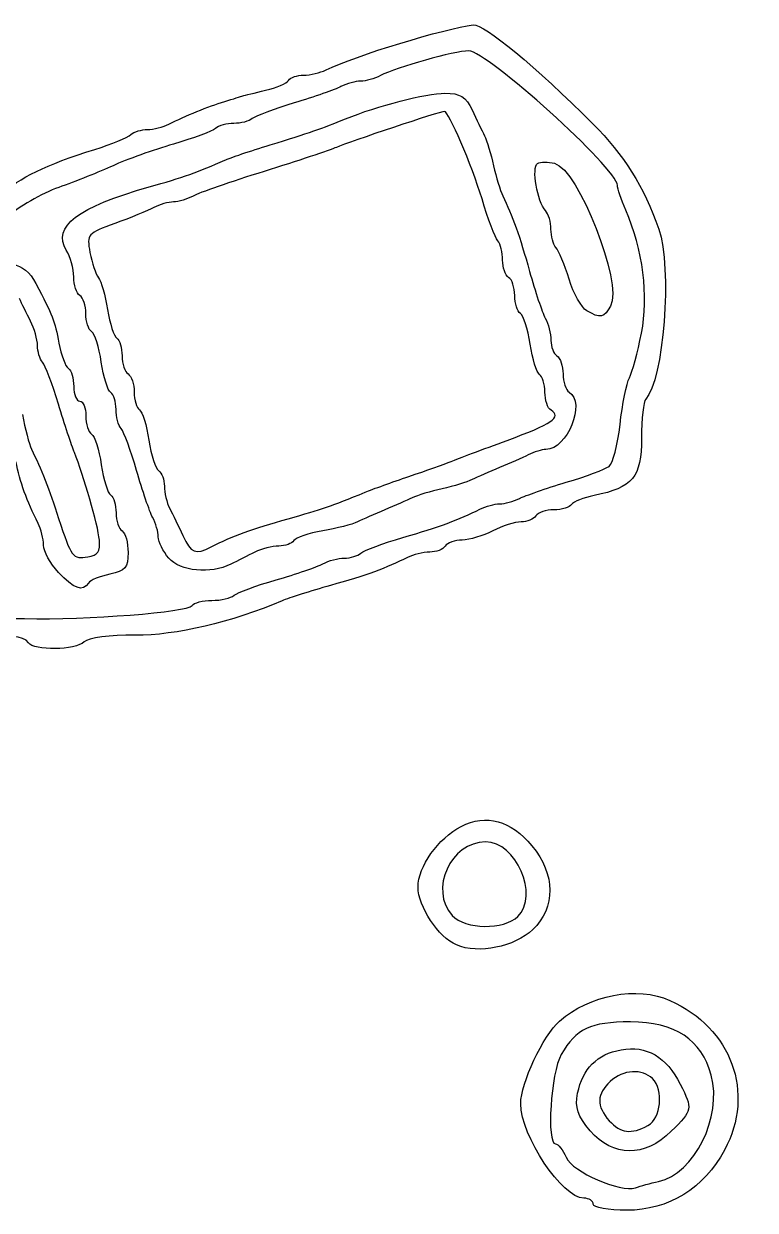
# Model space of a CAD drawing. Extents: x 177 to 584, y 158 to 1022.
# Drawn here: x 381.5 to 398.25, y 822.46 to 849.66 of the extents above; entities that cross this region are included whole.
import ezdxf

# ---------------------------------------------------------------- set-up
doc = ezdxf.new("R2010")
doc.units = 0
doc.layers.add('Top', color=7, linetype='CONTINUOUS')

msp = doc.modelspace()

# ---------------------------------------------------------------- linework, layer by layer
at = {"layer": 'Top', "color": 7}
msp.add_lwpolyline([(394.39377, 843.078531), (394.39377, 843.078401)], dxfattribs=at)
for points in [[(383.2297, 837.822951)], [(385.79171, 837.668011)], [(384.81733, 837.408971)], [(382.28913, 837.081651)], [(392.81692, 829.197881)], [(391.41134, 828.541991)], [(394.47321, 824.286451)], [(395.79692, 824.404521)], [(396.03421, 823.119821)], [(394.54236, 822.600751)]]:
    msp.add_lwpolyline(points, close=True, dxfattribs=at)
for points in [[(388.42048, 848.595171), (389.09161, 848.923031), (391.14422, 849.550701), (391.79534, 849.627171)], [(391.79534, 849.627171), (392.03507, 849.655271), (393.23212, 848.665371), (394.53408, 847.362241)], [(391.69095, 849.031361), (391.36164, 849.031361), (390.04607, 848.663291), (389.66688, 848.465071)], [(395.09642, 845.951091), (395.09642, 846.328021), (392.10767, 849.031361), (391.69095, 849.031361)], [(387.56477, 848.357281), (387.60577, 848.423581), (387.76096, 848.477791), (387.90972, 848.477791)], [(387.90972, 848.477791), (388.05848, 848.477791), (388.28832, 848.530591), (388.42048, 848.595171)], [(389.66688, 848.465071), (389.53473, 848.395971), (389.3315, 848.339461), (389.21527, 848.339461)], [(387.03768, 848.130381), (387.28662, 848.188881), (387.52381, 848.291001), (387.56477, 848.357281)], [(388.76366, 848.214871), (388.6315, 848.146371), (388.14975, 847.977881), (387.69309, 847.840501)], [(389.21527, 848.339461), (389.09904, 848.339461), (388.89582, 848.283361), (388.76366, 848.214871)], [(386.10074, 847.874171), (386.29101, 847.932271), (386.47782, 847.989781), (386.51588, 848.001921)], [(386.51588, 848.001921), (386.55388, 848.014021), (386.78874, 848.071821), (387.03768, 848.130381)], [(388.86878, 847.475531), (389.59431, 847.772961), (390.71719, 848.062641), (391.14456, 848.062641)], [(391.14456, 848.062641), (391.49469, 848.062641), (391.62756, 847.981441), (391.76752, 847.682091)], [(384.8226, 847.354611), (385.19718, 847.545161), (385.72182, 847.758421), (386.10074, 847.874171)], [(387.69309, 847.840501), (387.23644, 847.703121), (386.80366, 847.541231), (386.73135, 847.480761)], [(391.13321, 847.647501), (391.04651, 847.647501), (388.93373, 846.942121), (388.66121, 846.822181)], [(391.99442, 845.640991), (391.7569, 846.422551), (391.23114, 847.647501), (391.13321, 847.647501)], [(391.76752, 847.682091), (391.86532, 847.472801), (391.99252, 847.206101), (392.05007, 847.089441)], [(384.33135, 847.232371), (384.46938, 847.232371), (384.69044, 847.287371), (384.8226, 847.354611)], [(386.3093, 847.370801), (386.14947, 847.370801), (385.95954, 847.318301), (385.88724, 847.254121)], [(386.73135, 847.480761), (386.65905, 847.420261), (386.46912, 847.370801), (386.3093, 847.370801)], [(387.13903, 846.877711), (388.0354, 847.153051), (388.33322, 847.255981), (388.86878, 847.475531)], [(394.53408, 847.362241), (395.25287, 846.642811), (395.69337, 845.939011), (396.04444, 844.949101)], [(383.12557, 846.776011), (383.50611, 846.896791), (383.87663, 847.048881), (383.94893, 847.113991)], [(383.94893, 847.113991), (384.02123, 847.179091), (384.19332, 847.232371), (384.33135, 847.232371)], [(385.88724, 847.254121), (385.81494, 847.189921), (385.38215, 847.029381), (384.9255, 846.897301)], [(392.05007, 847.089441), (392.10767, 846.972781), (392.20168, 846.663471), (392.25909, 846.402081)], [(384.9255, 846.897301), (384.46884, 846.765221), (383.84613, 846.542481), (383.5417, 846.402321)], [(386.10119, 846.528521), (386.21535, 846.580321), (386.68238, 846.737431), (387.13903, 846.877711)], [(388.66121, 846.822181), (388.509, 846.755181), (387.76174, 846.506741), (387.00066, 846.270101)], [(380.94371, 845.719921), (381.42933, 846.146301), (381.97741, 846.411591), (383.12557, 846.776011)], [(384.37144, 845.915131), (385.12881, 846.126151), (385.51956, 846.264711), (386.10119, 846.528521)], [(383.5417, 846.402321), (383.23726, 846.262161), (382.67682, 846.037631), (382.29628, 845.903371)], [(387.00066, 846.270101), (386.23957, 846.033461), (385.50873, 845.779541), (385.37657, 845.705821)], [(392.25909, 846.402081), (392.31649, 846.140701), (392.41056, 845.831391), (392.46811, 845.714721)], [(393.4499, 845.371151), (393.26196, 845.570721), (393.12579, 846.365501), (393.26482, 846.451421)], [(393.26482, 846.451421), (393.33222, 846.493021), (393.50916, 846.495221), (393.65811, 846.456421)], [(393.65811, 846.456421), (394.20331, 846.313851), (395.22216, 843.714011), (394.93969, 843.186201)], [(382.29628, 845.903371), (381.91574, 845.769111), (381.37069, 845.452781), (381.08506, 845.200421)], [(382.46972, 844.467121), (382.1367, 845.000371), (382.74174, 845.461061), (384.37144, 845.915131)], [(385.37657, 845.705821), (385.24441, 845.632121), (385.04119, 845.571801), (384.92496, 845.571801)], [(392.46811, 845.714721), (392.69141, 845.262071), (392.86295, 844.778741), (393.08364, 843.980431)], [(395.28766, 845.385211), (395.18248, 845.625031), (395.09642, 845.879681), (395.09642, 845.951091)], [(384.47335, 845.441661), (384.34119, 845.370061), (383.94029, 845.207101), (383.58246, 845.079471)], [(384.92496, 845.571801), (384.80873, 845.571801), (384.6055, 845.513201), (384.47335, 845.441661)], [(392.3567, 844.679251), (392.2962, 844.751551), (392.1332, 845.184341), (391.99442, 845.640991)], [(393.5737, 844.949091), (393.5737, 845.108921), (393.518, 845.298851), (393.4499, 845.371151)], [(395.64793, 842.562101), (395.81851, 843.409171), (395.68073, 844.489031), (395.28766, 845.385211)], [(383.58246, 845.079471), (382.96106, 844.857841), (382.93554, 844.827981), (383.01382, 844.413931)], [(393.68802, 844.527031), (393.62512, 844.599331), (393.5737, 844.789261), (393.5737, 844.949091)], [(396.04444, 844.949101), (396.35568, 844.071491), (396.15447, 841.464671), (395.74378, 841.053991)], [(392.46666, 844.237681), (392.46666, 844.408241), (392.41716, 844.606951), (392.3567, 844.679251)], [(382.64169, 843.852101), (382.64169, 844.038911), (382.56429, 844.315671), (382.46972, 844.467121)], [(383.01382, 844.413931), (383.05892, 844.175511), (383.14655, 843.915071), (383.20861, 843.835191)], [(393.98916, 843.800691), (393.88641, 844.127881), (393.75089, 844.454731), (393.68802, 844.527031)], [(380.46221, 843.916131), (381.06489, 844.288101), (381.5028, 844.217131), (381.77311, 843.703671)], [(392.60504, 843.842051), (392.52894, 843.889051), (392.46666, 844.067131), (392.46666, 844.237681)], [(382.78007, 843.426911), (382.70397, 843.473911), (382.64169, 843.665291), (382.64169, 843.852101)], [(383.20861, 843.835191), (383.27071, 843.755291), (383.3635, 843.427001), (383.41489, 843.105631)], [(392.74342, 843.426911), (392.74342, 843.608201), (392.68112, 843.795021), (392.60504, 843.842051)], [(393.08364, 843.980431), (393.20988, 843.523781), (393.37178, 843.042031), (393.44343, 842.909871)], [(394.39377, 843.078401), (394.27399, 843.148501), (394.09191, 843.473501), (393.98916, 843.800691)], [(381.77311, 843.703671), (382.15684, 842.974781), (382.20575, 842.848241), (382.30196, 842.335381)], [(381.65152, 842.840681), (381.56362, 843.010891), (381.44825, 843.243561), (381.39523, 843.357721)], [(382.91845, 843.011781), (382.91845, 843.193061), (382.85615, 843.379881), (382.78007, 843.426911)], [(392.8738, 843.016721), (392.8021, 843.061021), (392.74342, 843.245631), (392.74342, 843.426911)], [(383.04883, 842.601581), (382.97713, 842.645881), (382.91845, 842.830491), (382.91845, 843.011781)], [(383.41489, 843.105631), (383.46629, 842.784251), (383.56241, 842.487881), (383.62853, 842.447021)], [(393.09734, 842.314951), (393.04614, 842.656601), (392.94552, 842.972401), (392.8738, 843.016721)], [(394.93969, 843.186201), (394.79323, 842.912541), (394.70669, 842.895471), (394.39377, 843.078531)], [(381.81141, 842.280241), (381.81141, 842.418271), (381.73941, 842.670471), (381.65152, 842.840681)], [(393.44343, 842.909871), (393.51503, 842.777711), (393.5737, 842.547871), (393.5737, 842.399111)], [(383.27237, 841.899811), (383.22117, 842.241461), (383.12055, 842.557261), (383.04883, 842.601581)], [(383.62853, 842.447021), (383.69463, 842.406121), (383.74873, 842.224411), (383.74873, 842.043121)], [(395.3699, 841.539981), (395.4347, 841.664521), (395.55981, 842.124471), (395.64793, 842.562101)], [(381.92534, 841.897821), (381.86264, 841.970121), (381.81141, 842.142211), (381.81141, 842.280241)], [(382.30196, 842.335381), (382.35386, 842.058791), (382.45152, 841.798371), (382.519, 841.756661)], [(393.31291, 841.618111), (393.24561, 841.659711), (393.14857, 841.973301), (393.09734, 842.314951)], [(393.5737, 842.399111), (393.5737, 842.250351), (393.636, 842.090151), (393.71208, 842.043121)], [(382.29067, 840.936081), (382.1524, 841.392731), (381.98799, 841.825511), (381.92534, 841.897821)], [(383.48794, 841.202971), (383.42064, 841.244571), (383.3236, 841.558161), (383.27237, 841.899811)], [(383.74873, 842.043121), (383.74873, 841.861831), (383.81103, 841.675011), (383.88711, 841.627981)], [(393.71208, 842.043121), (393.78818, 841.996121), (393.85046, 841.809271), (393.85046, 841.627981)], [(382.519, 841.756661), (382.5865, 841.714961), (382.64169, 841.528831), (382.64169, 841.343051)], [(383.88711, 841.627981), (383.96321, 841.580981), (384.02549, 841.394131), (384.02549, 841.212841)], [(393.85046, 841.627981), (393.85046, 841.446691), (393.91276, 841.259881), (393.98884, 841.212841)], [(393.43532, 841.212841), (393.43532, 841.394131), (393.38022, 841.576501), (393.31291, 841.618111)], [(395.15665, 840.469871), (395.20915, 840.933891), (395.30511, 841.415441), (395.3699, 841.539981)], [(382.64169, 841.343051), (382.64169, 841.157271), (382.70399, 841.005271), (382.78007, 841.005271)], [(383.61035, 840.817211), (383.61035, 840.987771), (383.55525, 841.161361), (383.48794, 841.202971)], [(384.02549, 841.212841), (384.02549, 841.031551), (384.08059, 840.849181), (384.1479, 840.807571)], [(393.57596, 840.796301), (393.49866, 840.844101), (393.43532, 841.031551), (393.43532, 841.212841)], [(393.98884, 841.212841), (394.38118, 840.970361), (393.94754, 839.898231), (393.45714, 839.898231)], [(382.65573, 839.829041), (382.59323, 839.981261), (382.42894, 840.479421), (382.29067, 840.936081)], [(382.78007, 841.005271), (382.85617, 841.005271), (382.91845, 840.853271), (382.91845, 840.667481)], [(383.72703, 840.375641), (383.66283, 840.447941), (383.61035, 840.646651), (383.61035, 840.817211)], [(384.1479, 840.807571), (384.2152, 840.765971), (384.31223, 840.452381), (384.36347, 840.110731)], [(395.74378, 841.053991), (395.69158, 841.001791), (395.64898, 840.597341), (395.64898, 840.155131)], [(381.47053, 840.698481), (381.52463, 840.378341), (381.61618, 840.020611), (381.67399, 839.903521)], [(382.91845, 840.667481), (382.91845, 840.481701), (382.97715, 840.293441), (383.04883, 840.249121)], [(392.56954, 840.106461), (393.59287, 840.482971), (393.82523, 840.642241), (393.57596, 840.796301)], [(384.08109, 839.413901), (383.95053, 839.870551), (383.7912, 840.303341), (383.72703, 840.375641)], [(394.90583, 839.510781), (394.99123, 839.574281), (395.10415, 840.005841), (395.15665, 840.469871)], [(383.04883, 840.249121), (383.12053, 840.204821), (383.22114, 839.889001), (383.27237, 839.547351)], [(384.36347, 840.110731), (384.41467, 839.769071), (384.51529, 839.453281), (384.587, 839.408961)], [(391.29043, 839.625011), (391.44265, 839.687011), (392.01825, 839.903621), (392.56954, 840.106461)], [(395.64898, 840.155131), (395.64898, 839.263821), (395.44833, 839.020911), (394.56642, 838.844531)], [(381.67399, 839.903521), (381.88938, 839.467331), (382.08042, 838.979661), (382.29508, 838.318001)], [(383.2297, 837.822981), (383.1949, 838.169831), (382.8681, 839.311911), (382.65573, 839.829041)], [(393.0529, 839.775991), (392.92074, 839.708791), (392.6258, 839.576961), (392.39747, 839.483091)], [(393.45714, 839.898231), (393.36694, 839.898231), (393.18505, 839.843231), (393.0529, 839.775991)], [(381.82756, 838.204951), (381.56748, 838.716211), (381.40871, 839.155771), (381.31754, 839.616931)], [(383.27237, 839.547351), (383.32357, 839.205701), (383.42061, 838.892121), (383.48794, 838.850511)], [(390.32177, 839.279411), (390.70232, 839.407531), (391.13821, 839.563051), (391.29043, 839.625011)], [(392.39747, 839.483091), (392.16914, 839.389191), (391.88688, 839.265331), (391.77022, 839.207781)], [(393.92019, 839.145281), (394.37684, 839.282821), (394.82038, 839.447301), (394.90583, 839.510781)], [(384.44874, 838.343331), (384.37704, 838.475491), (384.21165, 838.957251), (384.08109, 839.413901)], [(384.587, 839.408961), (384.6587, 839.364661), (384.71739, 839.206661), (384.71739, 839.057911)], [(389.31852, 838.918821), (389.48976, 838.989021), (389.94123, 839.151281), (390.32177, 839.279411)], [(391.77022, 839.207781), (391.65356, 839.150281), (391.34425, 839.056171), (391.08286, 838.998761)], [(384.71739, 839.057911), (384.71739, 838.909151), (384.77239, 838.679311), (384.83962, 838.547151)], [(387.55417, 838.310131), (388.33308, 838.527761), (388.53165, 838.596261), (389.31852, 838.918821)], [(391.08286, 838.998761), (390.82148, 838.941361), (390.51217, 838.847291), (390.3955, 838.789741)], [(392.84962, 838.774031), (392.98178, 838.840631), (393.46353, 839.007731), (393.92019, 839.145281)], [(383.48794, 838.850511), (383.55524, 838.808911), (383.61035, 838.626531), (383.61035, 838.445241)], [(390.3955, 838.789741), (390.27884, 838.732241), (389.99658, 838.608301), (389.76825, 838.514431)], [(391.9464, 838.530641), (392.07856, 838.597841), (392.28178, 838.652871), (392.39801, 838.652871)], [(392.39801, 838.652871), (392.51424, 838.652871), (392.71746, 838.707371), (392.84962, 838.774031)], [(394.04656, 838.634951), (394.00556, 838.568651), (393.82376, 838.514441), (393.64247, 838.514441)], [(394.56642, 838.844531), (394.32146, 838.795531), (394.08752, 838.701231), (394.04656, 838.634951)], [(383.61035, 838.445241), (383.61035, 838.263951), (383.67265, 838.077141), (383.74873, 838.030101)], [(384.83962, 838.547151), (384.90682, 838.414991), (385.04192, 838.135621), (385.13977, 837.926321)], [(389.76825, 838.514431), (389.53993, 838.420531), (389.25731, 838.296451), (389.14022, 838.238631)], [(390.18393, 837.880651), (391.00406, 838.117561), (391.4779, 838.292311), (391.9464, 838.530641)], [(393.22733, 838.376061), (393.18033, 838.299961), (393.02806, 838.237681), (392.88903, 838.237681)], [(393.64247, 838.514441), (393.46118, 838.514441), (393.27437, 838.452141), (393.22733, 838.376061)], [(381.94979, 837.706241), (381.94979, 837.848371), (381.89479, 838.072801), (381.82756, 838.204951)], [(382.29508, 838.318001), (382.58482, 837.424931), (382.61587, 837.384061), (382.9661, 837.434491)], [(384.57901, 837.895181), (384.57901, 838.009511), (384.52041, 838.211181), (384.44874, 838.343331)], [(385.79171, 837.668011), (386.27081, 837.911721), (386.73977, 838.082581), (387.55417, 838.310131)], [(389.14022, 838.238631), (389.02313, 838.180831), (388.6654, 838.089261), (388.34526, 838.035171)], [(392.88903, 838.237681), (392.75, 838.237681), (392.45789, 838.144681), (392.23989, 838.030961)], [(382.9661, 837.434491), (383.19221, 837.467091), (383.256, 837.561061), (383.2297, 837.822951)], [(383.74873, 838.030101), (383.82483, 837.983101), (383.88711, 837.759881), (383.88711, 837.534151)], [(384.81733, 837.408971), (384.68625, 837.562061), (384.57901, 837.780851), (384.57901, 837.895181)], [(385.13977, 837.926321), (385.33178, 837.515591), (385.42191, 837.479891), (385.79171, 837.668011)], [(388.34526, 838.035171), (388.02513, 837.981071), (387.72806, 837.879981), (387.68511, 837.810491)], [(389.22219, 837.524131), (389.29449, 837.588331), (389.72728, 837.748741), (390.18393, 837.880651)], [(391.54034, 837.823391), (391.37359, 837.822921), (391.19867, 837.760291), (391.15163, 837.684161)], [(392.23989, 838.030961), (392.02189, 837.917271), (391.7071, 837.823861), (391.54034, 837.823391)], [(382.28913, 837.081651), (382.10249, 837.283031), (381.94979, 837.564101), (381.94979, 837.706241)], [(386.79121, 837.545771), (386.64002, 837.469671), (386.39263, 837.345121), (386.24144, 837.269011)], [(387.33656, 837.684151), (387.1878, 837.684151), (386.94239, 837.621851), (386.79121, 837.545771)], [(387.68511, 837.810491), (387.64221, 837.740991), (387.48532, 837.684151), (387.33656, 837.684151)], [(390.79564, 837.545781), (390.64688, 837.545781), (390.41704, 837.490781), (390.28488, 837.423551)], [(391.15163, 837.684161), (391.10463, 837.608061), (390.9444, 837.545781), (390.79564, 837.545781)], [(383.88711, 837.534151), (383.88711, 837.188181), (383.82141, 837.110581), (383.46909, 837.040111)], [(386.24144, 837.269011), (385.77862, 837.036021), (385.07768, 837.104911), (384.81733, 837.408971)], [(387.27795, 836.909531), (387.73461, 837.040091), (388.21636, 837.205541), (388.34852, 837.277181)], [(388.34852, 837.277181), (388.48068, 837.348881), (388.70174, 837.407451), (388.83977, 837.407451)], [(390.28488, 837.423551), (389.80578, 837.179831), (389.33681, 837.008971), (388.52241, 836.781421)], [(388.83977, 837.407451), (388.9778, 837.407451), (389.14989, 837.459951), (389.22219, 837.524131)], [(382.97659, 836.836001), (382.84826, 836.628361), (382.64039, 836.702631), (382.28913, 837.081651)], [(383.46909, 837.040111), (383.23918, 836.994111), (383.01756, 836.902281), (382.97659, 836.836001)], [(386.31621, 836.555471), (386.38851, 836.619671), (386.8213, 836.778971), (387.27795, 836.909531)], [(388.52241, 836.781421), (388.06576, 836.653831), (387.56759, 836.496011), (387.41537, 836.430711)], [(385.80546, 836.438791), (386.01407, 836.438791), (386.24391, 836.491291), (386.31621, 836.555471)], [(381.51488, 836.021401), (382.9414, 835.991701), (385.26118, 836.171851), (385.35241, 836.319461)], [(387.41537, 836.430711), (386.26712, 835.938091), (384.97515, 835.634651), (384.05133, 835.640611)], [(385.35241, 836.319461), (385.39301, 836.385061), (385.59684, 836.438791), (385.80546, 836.438791)], [(380.36508, 835.895171), (380.41938, 835.983071), (380.88781, 836.034471), (381.51488, 836.021401)], [(381.60342, 835.470121), (381.49648, 835.643161), (381.05379, 835.649061), (380.73667, 835.481621)], [(384.05133, 835.640611), (383.46997, 835.644611), (382.97266, 835.580011), (382.88202, 835.489421)], [(382.88202, 835.489421), (382.68762, 835.295031), (381.72065, 835.280401), (381.60342, 835.470121)], [(391.51901, 831.260351), (392.09062, 831.555941), (392.65582, 831.400511), (393.13845, 830.814991)], [(390.52934, 829.865691), (390.52934, 830.340851), (390.98639, 830.984921), (391.51901, 831.260351)], [(392.07359, 830.903541), (391.27405, 830.903541), (390.77876, 829.808371), (391.31188, 829.219281)], [(392.81692, 829.197871), (393.3062, 829.687151), (392.77612, 830.903541), (392.07359, 830.903541)], [(393.13845, 830.814991), (393.68032, 830.157611), (393.68687, 829.403181), (393.15515, 828.893751)], [(391.41132, 828.541991), (390.99863, 828.718571), (390.52934, 829.422891), (390.52934, 829.865691)], [(391.31188, 829.219281), (391.60645, 828.893791), (392.50013, 828.881081), (392.81692, 829.197881)], [(393.15515, 828.893751), (392.74095, 828.496911), (391.90893, 828.329081), (391.41134, 828.541991)], [(393.77217, 826.798951), (394.44924, 827.401461), (395.54889, 827.606821), (396.30019, 827.271071)], [(396.30019, 827.271071), (397.71394, 826.639271), (398.25448, 825.158791), (397.55212, 823.842201)], [(392.8818, 824.904001), (392.8818, 825.374791), (393.39201, 826.460661), (393.77217, 826.798951)], [(395.39631, 826.779821), (394.47814, 826.779821), (394.14892, 826.624951), (393.80935, 826.033281)], [(397.24711, 825.559861), (397.03141, 826.372791), (396.41391, 826.779821), (395.39631, 826.779821)], [(394.18579, 825.142291), (394.29892, 825.707921), (394.62856, 826.037911), (395.18468, 826.142241)], [(395.18468, 826.142241), (395.75624, 826.249471), (396.22537, 825.975241), (396.53617, 825.352211)], [(393.80935, 826.033281), (393.57064, 825.617341), (393.46696, 823.984551), (393.67926, 823.984551)], [(395.89848, 825.479051), (395.66414, 825.713391), (395.23108, 825.685131), (394.9338, 825.416051)], [(394.9338, 825.416051), (394.61979, 825.131871), (394.61209, 824.843241), (394.9098, 824.514331)], [(395.79687, 824.404561), (396.10023, 824.566911), (396.1616, 825.215921), (395.89848, 825.479051)], [(396.03421, 823.119821), (396.8598, 823.298591), (397.50351, 824.593561), (397.24711, 825.559861)], [(396.53617, 825.352211), (396.82589, 824.771471), (396.82488, 824.766181), (396.33065, 824.271951)], [(394.47321, 824.286491), (394.18429, 824.629851), (394.121, 824.818321), (394.18579, 825.142291)], [(394.3285, 822.739131), (393.83397, 822.739131), (392.8818, 824.163991), (392.8818, 824.904001)], [(394.9098, 824.514331), (395.16965, 824.227201), (395.41001, 824.197451), (395.79692, 824.404521)], [(396.33065, 824.271951), (395.72612, 823.667421), (394.98927, 823.673191), (394.47321, 824.286451)], [(393.67926, 823.984551), (393.73736, 823.984551), (393.8463, 823.845741), (393.92143, 823.676091)], [(393.92143, 823.676091), (394.07042, 823.339641), (395.16687, 822.858811), (395.51102, 822.978991)], [(397.55212, 823.842201), (397.08469, 822.965991), (396.26747, 822.462371), (395.31311, 822.462371)], [(395.51102, 822.978991), (395.62518, 823.018891), (395.86062, 823.082231), (396.03421, 823.119821)], [(394.54236, 822.600751), (394.54236, 822.676851), (394.44616, 822.739131), (394.3285, 822.739131)], [(395.31311, 822.462371), (394.8892, 822.462371), (394.54236, 822.524671), (394.54236, 822.600751)]]:
    msp.add_open_spline(points, degree=3, dxfattribs=at)

doc.saveas('drawing.dxf')
